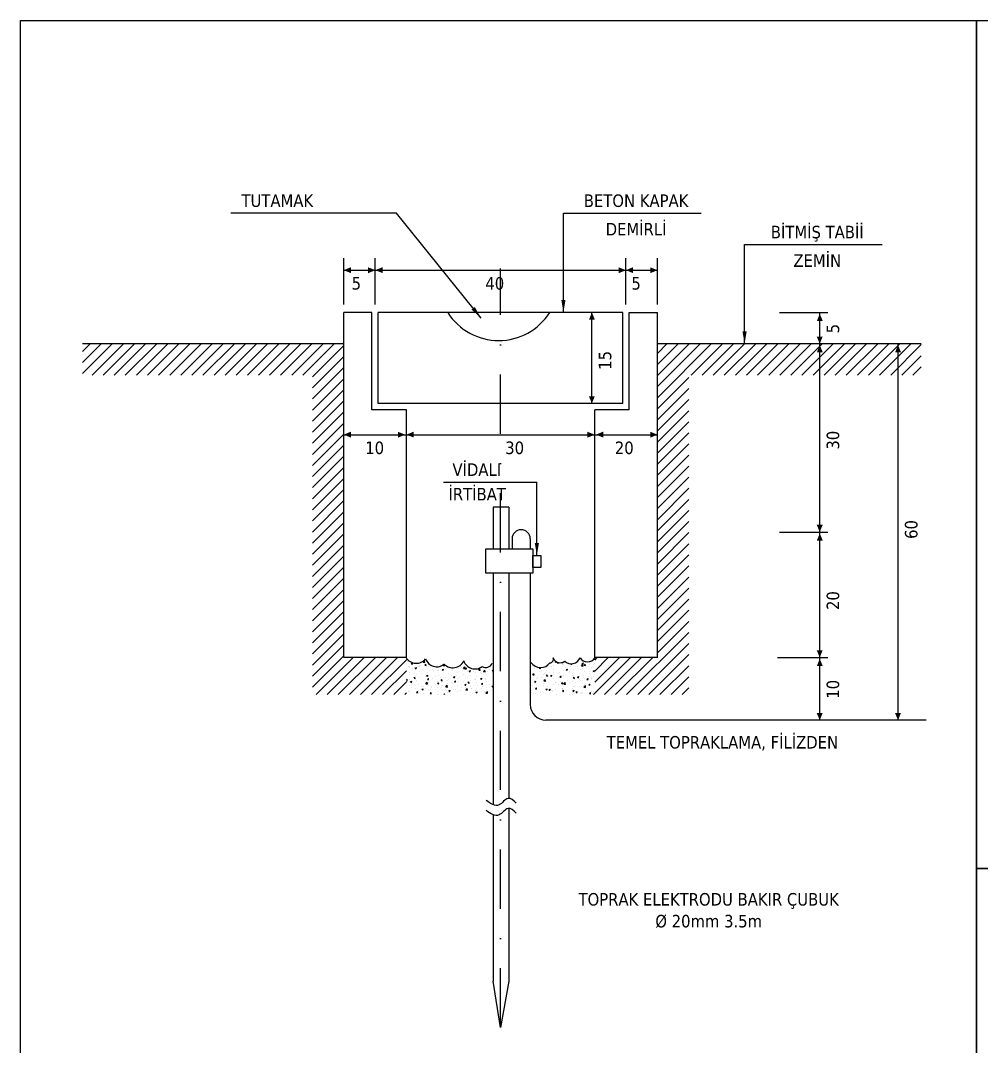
# Model space of a CAD drawing. Header units: millimetres. Extents: x 962 to 8486, y 785 to 4222.
# Drawn here: x 2521.2 to 2933, y 1978.6 to 2418.4 of the extents above; entities that cross this region are included whole.
import ezdxf
from ezdxf.enums import TextEntityAlignment as Align

# ---------------------------------------------------------------- set-up
doc = ezdxf.new("R2010")
doc.units = ezdxf.units.MM
doc.linetypes.add('DASHDOT', pattern=[25.4, 12.7, -6.35, 0, -6.35])
doc.linetypes.add('SOLID_LINE', pattern=[0])
for name, color, linetype in [('CEVRE', 9, 'Continuous'), ('KIRMIM', 1, 'Continuous'), ('MIMARI', 2, 'SOLID_LINE'), ('YAZI', 8, 'Continuous'), ('ZHAT', 6, 'Continuous')]:
    doc.layers.add(name, color=color, linetype=linetype)
doc.styles.add('ROMANS', font='tahoma.ttf')

# ---------------------------------------------------------------- blocks, each defined once
blk = doc.blocks.new('OU')
at = {"color": 0, "linetype": 'ByBlock'}
blk.add_solid([(-4.8, -11.5), (4.6, -11.5), (0, 0)], dxfattribs=at)

msp = doc.modelspace()

# ---------------------------------------------------------------- linework, layer by layer
for p, q in [((2682.258, 2335.775), (2611.373, 2335.785)), ((2718.547, 2290.828), (2682.258, 2335.775)), ((2753.837, 2335.77), (2812.857, 2335.778)), ((2831.484, 2322.325), (2890.505, 2322.333)), ((2702.401, 2220.473), (2742.46, 2220.479)), ((2730.472, 2209.837), (2723.749, 2209.837)), ((2723.749, 2209.837), (2723.749, 2191.948)), ((2730.472, 2209.837), (2730.472, 2191.948)), ((2731.816, 2196.193), (2731.816, 2191.948)), ((2739.638, 2196.193), (2739.638, 2191.948)), ((2723.749, 2181.499), (2723.749, 2082.355)), ((2730.472, 2181.499), (2730.472, 2084.921)), ((2739.638, 2181.499), (2739.638, 2125.153)), ((2730.472, 2080.618), (2730.472, 2006.629)), ((2723.749, 2078.052), (2723.749, 2006.629)), ((2726.941, 1986.745), (2723.749, 2006.629)), ((2730.472, 2006.629), (2726.941, 1986.745))]:
    msp.add_line(p, q)
at = {"linetype": 'ByBlock'}
for p, q in [((2659.692, 2311.351), (2794.145, 2311.351)), ((2766.041, 2254.228), (2766.041, 2293.219)), ((2863.699, 2118.43), (2863.699, 2293.219)), ((2897.252, 2118.43), (2897.252, 2279.774)), ((2659.692, 2240.846), (2794.145, 2240.846))]:
    msp.add_line(p, q, dxfattribs=at)
at = {"linetype": 'Continuous'}
for p, q in [((2659.692, 2145.321), (2659.692, 2293.219)), ((2671.793, 2293.219), (2659.692, 2293.219)), ((2671.793, 2251.539), (2671.793, 2293.219)), ((2674.482, 2254.228), (2674.482, 2293.219)), ((2779.356, 2293.219), (2674.482, 2293.219)), ((2779.356, 2254.228), (2779.356, 2293.219)), ((2782.045, 2251.539), (2782.045, 2293.219)), ((2782.045, 2293.219), (2794.145, 2293.219)), ((2794.145, 2145.321), (2794.145, 2293.219)), ((2659.692, 2279.774), (2547.767, 2279.774)), ((2907.206, 2279.774), (2794.145, 2279.774)), ((2779.356, 2254.228), (2674.482, 2254.228)), ((2686.583, 2251.539), (2671.793, 2251.539)), ((2686.583, 2145.321), (2686.583, 2251.539)), ((2767.255, 2145.321), (2767.255, 2251.539)), ((2782.045, 2251.539), (2767.255, 2251.539)), ((2686.583, 2145.321), (2659.692, 2145.321)), ((2794.145, 2145.321), (2767.255, 2145.321)), ((2909.236, 2118.43), (2746.36, 2118.43))]:
    msp.add_line(p, q, dxfattribs=at)
msp.add_lwpolyline([(2720.596, 2191.948), (2740.744, 2191.948), (2740.744, 2181.499), (2720.596, 2181.499)], close=True)
msp.add_arc((2726.128, 2307.052), 25.846, 212.35503, 327.64497, dxfattribs=at)
for centre, radius, start, end in [((2735.727, 2196.193), 3.911, 0, 180), ((2746.36, 2125.153), 6.723, 180, 270)]:
    msp.add_arc(centre, radius, start, end)
for points in [[(2754.739, 2298.597), (2752.947, 2298.599), (2753.837, 2293.219)], [(2714.471, 2294.449), (2715.866, 2295.575), (2718.547, 2290.828)], [(2832.387, 2285.151), (2830.594, 2285.153), (2831.484, 2279.774)], [(2743.362, 2194.401), (2741.57, 2194.403), (2742.46, 2189.024)]]:
    msp.add_solid(points)
at = {"layer": 'CEVRE'}
msp.add_lwpolyline([(3344.414, 2054.802), (2930.833, 2054.802), (2930.833, 2418.384), (3344.414, 2418.384)], close=True, dxfattribs=at)
at = {"layer": 'Defpoints', "linetype": 'ByBlock'}
msp.add_point((2726.941, 1986.745), dxfattribs=at)
at = {"layer": 'KIRMIM', "linetype": 'DASHDOT', "ltscale": 2}
msp.add_line((2726.919, 1986.749), (2726.919, 2312.101), dxfattribs=at)
at = {"layer": 'KIRMIM'}
for p, q in [((2547.767, 2267.015), (2560.526, 2279.774)), ((2547.767, 2271.769), (2555.772, 2279.774)), ((2547.767, 2276.522), (2551.019, 2279.774)), ((2551.834, 2266.329), (2565.28, 2279.774)), ((2556.588, 2266.329), (2570.033, 2279.774)), ((2561.342, 2266.329), (2574.787, 2279.774)), ((2566.095, 2266.329), (2579.541, 2279.774)), ((2570.849, 2266.329), (2584.294, 2279.774)), ((2575.603, 2266.329), (2589.048, 2279.774)), ((2580.356, 2266.329), (2593.802, 2279.774)), ((2585.11, 2266.329), (2598.555, 2279.774)), ((2589.864, 2266.329), (2603.309, 2279.774)), ((2594.617, 2266.329), (2608.063, 2279.774)), ((2599.371, 2266.329), (2612.816, 2279.774)), ((2604.125, 2266.329), (2617.57, 2279.774)), ((2608.878, 2266.329), (2622.324, 2279.774)), ((2613.632, 2266.329), (2627.077, 2279.774)), ((2618.385, 2266.329), (2631.831, 2279.774)), ((2623.139, 2266.329), (2636.584, 2279.774)), ((2627.893, 2266.329), (2641.338, 2279.774)), ((2632.646, 2266.329), (2646.092, 2279.774)), ((2637.4, 2266.329), (2650.845, 2279.774)), ((2642.154, 2266.329), (2655.599, 2279.774)), ((2646.247, 2265.668), (2659.692, 2279.113)), ((2794.145, 2275.711), (2798.209, 2279.774)), ((2794.145, 2256.696), (2817.223, 2279.774)), ((2794.145, 2261.45), (2812.47, 2279.774)), ((2794.145, 2266.204), (2807.716, 2279.774)), ((2794.145, 2270.957), (2802.962, 2279.774)), ((2808.531, 2266.329), (2821.977, 2279.774)), ((2813.285, 2266.329), (2826.73, 2279.774)), ((2818.039, 2266.329), (2831.484, 2279.774)), ((2822.792, 2266.329), (2836.238, 2279.774)), ((2827.546, 2266.329), (2840.991, 2279.774)), ((2832.3, 2266.329), (2845.745, 2279.774)), ((2837.053, 2266.329), (2850.499, 2279.774)), ((2841.807, 2266.329), (2855.252, 2279.774)), ((2846.561, 2266.329), (2860.006, 2279.774)), ((2851.314, 2266.329), (2864.76, 2279.774)), ((2856.068, 2266.329), (2869.513, 2279.774)), ((2860.822, 2266.329), (2874.267, 2279.774)), ((2865.575, 2266.329), (2879.021, 2279.774)), ((2870.329, 2266.329), (2883.774, 2279.774)), ((2875.083, 2266.329), (2888.528, 2279.774)), ((2879.836, 2266.329), (2893.282, 2279.774)), ((2884.59, 2266.329), (2898.035, 2279.774)), ((2889.344, 2266.329), (2902.789, 2279.774)), ((2894.097, 2266.329), (2907.206, 2279.437)), ((2646.247, 2260.914), (2659.692, 2274.36)), ((2898.851, 2266.329), (2907.206, 2274.684)), ((2646.247, 2256.161), (2659.692, 2269.606)), ((2903.604, 2266.329), (2907.206, 2269.93)), ((2794.145, 2251.943), (2807.591, 2265.388)), ((2646.247, 2251.407), (2659.692, 2264.852)), ((2794.145, 2247.189), (2807.591, 2260.634)), ((2646.247, 2246.653), (2659.692, 2260.099)), ((2646.247, 2241.9), (2659.692, 2255.345)), ((2794.145, 2242.435), (2807.591, 2255.881)), ((2646.247, 2237.146), (2659.692, 2250.591)), ((2794.145, 2237.682), (2807.591, 2251.127)), ((2646.247, 2232.392), (2659.692, 2245.838)), ((2794.145, 2232.928), (2807.591, 2246.373)), ((2646.247, 2227.639), (2659.692, 2241.084)), ((2794.145, 2228.174), (2807.591, 2241.62)), ((2646.247, 2222.885), (2659.692, 2236.33)), ((2794.145, 2223.421), (2807.591, 2236.866)), ((2646.247, 2218.131), (2659.692, 2231.577)), ((2794.145, 2218.667), (2807.591, 2232.113)), ((2646.247, 2213.378), (2659.692, 2226.823)), ((2794.145, 2213.914), (2807.591, 2227.359)), ((2646.247, 2208.624), (2659.692, 2222.07)), ((2794.145, 2209.16), (2807.591, 2222.605)), ((2646.247, 2203.871), (2659.692, 2217.316)), ((2794.145, 2204.406), (2807.591, 2217.852)), ((2646.247, 2199.117), (2659.692, 2212.562)), ((2794.145, 2199.653), (2807.591, 2213.098)), ((2794.145, 2194.899), (2807.591, 2208.344)), ((2646.247, 2194.363), (2659.692, 2207.809)), ((2794.145, 2190.145), (2807.591, 2203.591)), ((2646.247, 2189.61), (2659.692, 2203.055)), ((2646.247, 2184.856), (2659.692, 2198.301)), ((2794.145, 2185.392), (2807.591, 2198.837)), ((2646.247, 2180.102), (2659.692, 2193.548)), ((2794.145, 2180.638), (2807.591, 2194.083)), ((2646.247, 2175.349), (2659.692, 2188.794)), ((2794.145, 2175.884), (2807.591, 2189.33)), ((2646.247, 2170.595), (2659.692, 2184.04)), ((2794.145, 2171.131), (2807.591, 2184.576)), ((2646.247, 2165.841), (2659.692, 2179.287)), ((2794.145, 2166.377), (2807.591, 2179.822)), ((2646.247, 2161.088), (2659.692, 2174.533)), ((2794.145, 2161.623), (2807.591, 2175.069)), ((2646.247, 2156.334), (2659.692, 2169.779)), ((2794.145, 2156.87), (2807.591, 2170.315)), ((2646.247, 2151.58), (2659.692, 2165.026)), ((2794.145, 2152.116), (2807.591, 2165.561)), ((2646.247, 2146.827), (2659.692, 2160.272)), ((2794.145, 2147.362), (2807.591, 2160.808)), ((2646.247, 2142.073), (2659.692, 2155.518)), ((2780.938, 2129.401), (2807.591, 2156.054)), ((2646.247, 2137.319), (2659.692, 2150.765)), ((2785.691, 2129.401), (2807.591, 2151.3)), ((2790.445, 2129.401), (2807.591, 2146.547)), ((2646.247, 2132.566), (2659.692, 2146.011)), ((2647.836, 2129.401), (2663.755, 2145.321)), ((2652.589, 2129.401), (2668.509, 2145.321)), ((2657.343, 2129.401), (2673.262, 2145.321)), ((2662.097, 2129.401), (2678.016, 2145.321)), ((2666.85, 2129.401), (2682.77, 2145.321)), ((2671.604, 2129.401), (2686.855, 2144.652)), ((2687.019, 2143.681), (2687.019, 2143.681)), ((2688.695, 2142.486), (2689.084, 2142.95)), ((2688.695, 2142.486), (2689.177, 2142.444)), ((2689.179, 2142.438), (2689.086, 2142.943)), ((2692.208, 2141.986), (2692.208, 2141.986)), ((2692.431, 2141.878), (2692.431, 2141.878)), ((2693.742, 2143.279), (2694.37, 2143.934)), ((2693.742, 2143.279), (2694.459, 2143.168)), ((2694.461, 2143.162), (2694.372, 2143.928)), ((2694.482, 2141.98), (2694.87, 2142.444)), ((2694.482, 2141.98), (2694.964, 2141.938)), ((2694.966, 2141.931), (2694.872, 2142.437)), ((2702.351, 2141.944), (2702.79, 2142.4)), ((2702.351, 2141.944), (2703.069, 2141.832)), ((2703.071, 2141.826), (2703.03, 2142.178)), ((2723.454, 2142.673), (2723.454, 2142.673)), ((2748.785, 2143.106), (2748.785, 2143.106)), ((2749.42, 2143.192), (2749.42, 2143.192)), ((2750.24, 2143.416), (2750.69, 2143.589)), ((2750.24, 2143.416), (2750.641, 2143.145)), ((2750.643, 2143.139), (2750.776, 2143.534)), ((2751.225, 2142.986), (2751.425, 2143.225)), ((2751.225, 2142.986), (2751.707, 2142.944)), ((2751.709, 2142.937), (2751.67, 2143.152)), ((2753.038, 2143.11), (2753.657, 2143.014)), ((2753.568, 2142.161), (2753.568, 2142.161)), ((2753.659, 2143.008), (2753.627, 2143.283)), ((2753.726, 2143.01), (2753.726, 2143.01)), ((2753.947, 2142.376), (2753.947, 2142.376)), ((2757.011, 2142.48), (2757.176, 2142.676)), ((2757.011, 2142.48), (2757.494, 2142.438)), ((2757.495, 2142.431), (2757.449, 2142.683)), ((2761.55, 2141.79), (2762.178, 2142.445)), ((2761.833, 2142.77), (2762.398, 2142.987)), ((2761.833, 2142.77), (2762.235, 2142.499)), ((2762.164, 2143.46), (2762.164, 2143.46)), ((2762.269, 2141.673), (2762.18, 2142.439)), ((2762.237, 2142.493), (2762.4, 2142.98)), ((2762.339, 2142.646), (2762.339, 2142.646)), ((2762.798, 2141.973), (2763.187, 2142.437)), ((2762.798, 2141.973), (2763.28, 2141.931)), ((2763.282, 2141.925), (2763.188, 2142.43)), ((2764.983, 2142.336), (2764.983, 2142.336)), ((2766.354, 2144.065), (2766.354, 2144.065)), ((2766.646, 2142.464), (2766.646, 2142.464)), ((2766.677, 2129.401), (2782.596, 2145.321)), ((2767.002, 2142.601), (2767.002, 2142.601)), ((2767.255, 2134.733), (2777.843, 2145.321)), ((2767.255, 2139.486), (2773.089, 2145.321)), ((2767.255, 2144.24), (2768.335, 2145.321)), ((2771.431, 2129.401), (2787.35, 2145.321)), ((2776.184, 2129.401), (2792.104, 2145.321)), ((2676.358, 2129.401), (2686.583, 2139.626)), ((2687.558, 2141.617), (2687.558, 2141.617)), ((2687.727, 2141.07), (2687.727, 2141.07)), ((2687.87, 2137.988), (2687.87, 2137.988)), ((2687.919, 2138.695), (2687.919, 2138.695)), ((2688.018, 2141.381), (2688.018, 2141.381)), ((2689.259, 2140.533), (2689.259, 2140.533)), ((2689.889, 2138.254), (2689.889, 2138.254)), ((2689.992, 2141.17), (2689.992, 2141.17)), ((2690.309, 2140.797), (2690.874, 2141.013)), ((2690.309, 2140.797), (2690.71, 2140.526)), ((2690.712, 2140.519), (2690.875, 2141.007)), ((2690.808, 2138.247), (2690.808, 2138.247)), ((2691.865, 2141.435), (2691.865, 2141.435)), ((2692.011, 2141.436), (2692.011, 2141.436)), ((2692.109, 2139.3), (2692.109, 2139.3)), ((2692.945, 2138.656), (2692.945, 2138.656)), ((2693.566, 2140.351), (2693.566, 2140.351)), ((2695.067, 2141.838), (2695.067, 2141.838)), ((2695.124, 2137.549), (2695.689, 2137.765)), ((2695.124, 2137.549), (2695.525, 2137.278)), ((2695.512, 2139.054), (2695.512, 2139.054)), ((2695.527, 2137.271), (2695.691, 2137.759)), ((2696.171, 2141.253), (2696.171, 2141.253)), ((2696.251, 2139.868), (2696.251, 2139.868)), ((2697.872, 2140.169), (2697.872, 2140.169)), ((2698.039, 2139.327), (2698.039, 2139.327)), ((2700.059, 2139.593), (2700.059, 2139.593)), ((2700.217, 2139.862), (2700.217, 2139.862)), ((2700.228, 2137.699), (2700.228, 2137.699)), ((2700.326, 2140.385), (2700.326, 2140.385)), ((2700.478, 2141.071), (2700.478, 2141.071)), ((2700.546, 2141.45), (2700.75, 2141.432)), ((2700.752, 2141.425), (2700.74, 2141.491)), ((2701.902, 2140.151), (2702.467, 2140.367)), ((2701.902, 2140.151), (2702.304, 2139.88)), ((2702.179, 2139.987), (2702.179, 2139.987)), ((2702.306, 2139.873), (2702.469, 2140.361)), ((2703.114, 2139.995), (2703.114, 2139.995)), ((2704.418, 2138.304), (2704.418, 2138.304)), ((2704.516, 2140.99), (2704.516, 2140.99)), ((2704.784, 2140.889), (2704.784, 2140.889)), ((2704.922, 2140.67), (2704.922, 2140.67)), ((2706.087, 2137.484), (2706.087, 2137.484)), ((2706.485, 2139.805), (2706.485, 2139.805)), ((2708.106, 2137.75), (2708.106, 2137.75)), ((2708.209, 2140.666), (2708.209, 2140.666)), ((2708.56, 2138.872), (2708.56, 2138.872)), ((2709.091, 2140.707), (2709.091, 2140.707)), ((2709.626, 2141.477), (2709.626, 2141.477)), ((2710.229, 2140.932), (2710.229, 2140.932)), ((2710.792, 2139.623), (2710.792, 2139.623)), ((2710.961, 2140.608), (2711.589, 2141.263)), ((2710.961, 2140.608), (2711.679, 2140.497)), ((2711.162, 2138.152), (2711.162, 2138.152)), ((2711.68, 2140.491), (2711.591, 2141.257)), ((2711.84, 2140.462), (2712.229, 2140.925)), ((2711.84, 2140.462), (2712.323, 2140.419)), ((2712.324, 2140.413), (2712.231, 2140.918)), ((2712.635, 2139.389), (2712.635, 2139.389)), ((2713.397, 2140.525), (2713.397, 2140.525)), ((2713.496, 2139.504), (2714.061, 2139.721)), ((2713.496, 2139.504), (2713.897, 2139.234)), ((2713.899, 2139.227), (2714.063, 2139.715)), ((2715.098, 2139.441), (2715.098, 2139.441)), ((2716.257, 2138.823), (2716.257, 2138.823)), ((2716.825, 2139.993), (2716.825, 2139.993)), ((2717.627, 2139.955), (2718.016, 2140.419)), ((2717.627, 2139.955), (2718.109, 2139.913)), ((2717.704, 2140.343), (2717.704, 2140.343)), ((2718.111, 2139.906), (2718.017, 2140.412)), ((2718.276, 2139.089), (2718.276, 2139.089)), ((2718.703, 2138.279), (2718.703, 2138.279)), ((2719.405, 2139.259), (2719.405, 2139.259)), ((2719.571, 2139.273), (2720.199, 2139.928)), ((2719.571, 2139.273), (2720.288, 2139.162)), ((2720.29, 2139.156), (2720.201, 2139.922)), ((2720.869, 2137.876), (2720.869, 2137.876)), ((2720.967, 2140.561), (2720.967, 2140.561)), ((2721.331, 2139.491), (2721.331, 2139.491)), ((2722.01, 2140.161), (2722.01, 2140.161)), ((2723.407, 2139.086), (2723.407, 2139.086)), ((2723.413, 2139.449), (2723.802, 2139.913)), ((2723.413, 2139.449), (2723.895, 2139.407)), ((2723.711, 2139.077), (2723.711, 2139.077)), ((2723.897, 2139.4), (2723.804, 2139.906)), ((2739.549, 2138.987), (2739.549, 2138.987)), ((2740.772, 2137.93), (2741.161, 2138.394)), ((2740.772, 2137.93), (2741.254, 2137.888)), ((2740.937, 2138.349), (2740.937, 2138.349)), ((2741.256, 2137.881), (2741.163, 2138.387)), ((2741.442, 2138.001), (2741.442, 2138.001)), ((2741.54, 2140.687), (2741.54, 2140.687)), ((2743.461, 2140.814), (2743.979, 2141.013)), ((2743.461, 2140.814), (2743.863, 2140.544)), ((2743.542, 2139.251), (2743.542, 2139.251)), ((2743.865, 2140.537), (2744.024, 2141.012)), ((2744.159, 2140.545), (2744.159, 2140.545)), ((2744.643, 2139.658), (2744.643, 2139.658)), ((2745.243, 2138.168), (2745.243, 2138.168)), ((2745.584, 2138.569), (2745.584, 2138.569)), ((2745.682, 2141.255), (2745.682, 2141.255)), ((2746.558, 2137.424), (2746.947, 2137.888)), ((2746.663, 2139.924), (2746.663, 2139.924)), ((2747.042, 2137.375), (2746.949, 2137.881)), ((2747.24, 2137.722), (2747.24, 2137.722)), ((2747.849, 2139.069), (2747.849, 2139.069)), ((2748.277, 2137.566), (2748.842, 2137.783)), ((2748.277, 2137.566), (2748.678, 2137.296)), ((2748.68, 2137.289), (2748.844, 2137.776)), ((2748.864, 2141.353), (2748.864, 2141.353)), ((2749.55, 2137.986), (2749.55, 2137.986)), ((2749.659, 2139.085), (2749.659, 2139.085)), ((2749.718, 2140.326), (2749.718, 2140.326)), ((2749.757, 2141.771), (2749.757, 2141.771)), ((2751.945, 2138.53), (2751.945, 2138.53)), ((2752.155, 2138.887), (2752.155, 2138.887)), ((2752.691, 2137.815), (2752.691, 2137.815)), ((2753.849, 2139.69), (2753.849, 2139.69)), ((2753.856, 2137.804), (2753.856, 2137.804)), ((2754.71, 2138.081), (2754.71, 2138.081)), ((2754.813, 2140.997), (2754.813, 2140.997)), ((2755.055, 2140.168), (2755.62, 2140.385)), ((2755.055, 2140.168), (2755.456, 2139.897)), ((2755.458, 2139.891), (2755.622, 2140.378)), ((2756.462, 2138.705), (2756.462, 2138.705)), ((2756.649, 2139.337), (2756.649, 2139.337)), ((2756.833, 2141.263), (2756.833, 2141.263)), ((2757.766, 2138.483), (2757.766, 2138.483)), ((2757.893, 2137.573), (2757.893, 2137.573)), ((2757.991, 2140.258), (2757.991, 2140.258)), ((2758.163, 2137.622), (2758.163, 2137.622)), ((2759.888, 2141.665), (2759.888, 2141.665)), ((2760.768, 2138.523), (2760.768, 2138.523)), ((2761.354, 2140.145), (2761.354, 2140.145)), ((2761.55, 2141.79), (2762.267, 2141.679)), ((2761.968, 2138.089), (2761.968, 2138.089)), ((2762.066, 2140.775), (2762.066, 2140.775)), ((2762.861, 2139.154), (2762.861, 2139.154)), ((2764.88, 2139.42), (2764.88, 2139.42)), ((2765.075, 2138.341), (2765.075, 2138.341)), ((2766.059, 2140.953), (2766.059, 2140.953)), ((2766.158, 2138.694), (2766.158, 2138.694)), ((2766.256, 2141.38), (2766.256, 2141.38)), ((2766.649, 2139.522), (2767.214, 2139.739)), ((2766.649, 2139.522), (2767.05, 2139.251)), ((2767.052, 2139.245), (2767.215, 2139.732)), ((2795.199, 2129.401), (2807.591, 2141.793)), ((2681.111, 2129.401), (2686.583, 2134.873)), ((2686.583, 2135.817), (2686.83, 2136.075)), ((2686.583, 2135.361), (2686.919, 2135.309)), ((2686.921, 2135.303), (2686.832, 2136.069)), ((2687.723, 2133.324), (2687.723, 2133.324)), ((2687.767, 2135.072), (2687.767, 2135.072)), ((2687.821, 2136.01), (2687.821, 2136.01)), ((2688.346, 2134.947), (2688.911, 2135.163)), ((2688.346, 2134.947), (2688.747, 2134.676)), ((2688.689, 2133.212), (2688.689, 2133.212)), ((2688.749, 2134.669), (2688.913, 2135.157)), ((2689.815, 2136.418), (2690.203, 2136.882)), ((2689.815, 2136.418), (2690.297, 2136.376)), ((2690.299, 2136.369), (2690.205, 2136.875)), ((2690.26, 2137.334), (2690.26, 2137.334)), ((2690.475, 2133.433), (2690.475, 2133.433)), ((2690.822, 2135.475), (2690.822, 2135.475)), ((2691.913, 2133.929), (2691.913, 2133.929)), ((2692.011, 2136.615), (2692.011, 2136.615)), ((2694.566, 2137.152), (2694.566, 2137.152)), ((2694.811, 2134.085), (2695.44, 2134.74)), ((2694.811, 2134.085), (2695.529, 2133.974)), ((2695.179, 2134.241), (2695.179, 2134.241)), ((2695.531, 2133.968), (2695.442, 2134.734)), ((2695.601, 2135.912), (2695.99, 2136.376)), ((2695.601, 2135.912), (2696.083, 2135.87)), ((2695.814, 2133.229), (2695.814, 2133.229)), ((2695.917, 2136.145), (2695.917, 2136.145)), ((2696.085, 2135.863), (2695.992, 2136.369)), ((2696.055, 2134.497), (2696.055, 2134.497)), ((2696.153, 2137.183), (2696.153, 2137.183)), ((2697.937, 2136.411), (2697.937, 2136.411)), ((2698.87, 2133.632), (2698.87, 2133.632)), ((2698.873, 2136.97), (2698.873, 2136.97)), ((2699.884, 2135.049), (2699.884, 2135.049)), ((2699.939, 2134.301), (2700.504, 2134.517)), ((2699.939, 2134.301), (2700.341, 2134.03)), ((2700.13, 2135.014), (2700.13, 2135.014)), ((2700.343, 2134.023), (2700.506, 2134.511)), ((2700.992, 2136.813), (2700.992, 2136.813)), ((2701.387, 2135.406), (2701.776, 2135.869)), ((2701.387, 2135.406), (2701.869, 2135.364)), ((2701.871, 2135.357), (2701.778, 2135.863)), ((2701.817, 2133.277), (2701.817, 2133.277)), ((2703.179, 2136.788), (2703.179, 2136.788)), ((2703.421, 2132.75), (2704.049, 2133.405)), ((2703.965, 2134.302), (2703.965, 2134.302)), ((2704.14, 2132.633), (2704.051, 2133.399)), ((2704.32, 2135.619), (2704.32, 2135.619)), ((2704.589, 2135.856), (2704.589, 2135.856)), ((2705.984, 2134.568), (2705.984, 2134.568)), ((2706.522, 2134.085), (2706.522, 2134.085)), ((2706.718, 2136.903), (2707.283, 2137.119)), ((2706.718, 2136.903), (2707.119, 2136.632)), ((2707.121, 2136.625), (2707.284, 2137.113)), ((2707.173, 2134.9), (2707.562, 2135.363)), ((2707.173, 2134.9), (2707.656, 2134.857)), ((2707.486, 2136.606), (2707.486, 2136.606)), ((2707.658, 2134.851), (2707.564, 2135.356)), ((2708.364, 2133.501), (2708.364, 2133.501)), ((2708.462, 2136.187), (2708.462, 2136.187)), ((2709.039, 2134.971), (2709.039, 2134.971)), ((2709.293, 2136.664), (2709.293, 2136.664)), ((2711.226, 2134.892), (2711.226, 2134.892)), ((2711.533, 2133.654), (2712.098, 2133.871)), ((2711.533, 2133.654), (2711.934, 2133.384)), ((2711.792, 2136.424), (2711.792, 2136.424)), ((2711.936, 2133.377), (2712.1, 2133.865)), ((2712.439, 2134.018), (2712.439, 2134.018)), ((2712.537, 2136.703), (2712.537, 2136.703)), ((2712.96, 2134.393), (2713.349, 2134.857)), ((2712.96, 2134.393), (2713.442, 2134.351)), ((2713.444, 2134.345), (2713.351, 2134.85)), ((2713.998, 2137.471), (2713.998, 2137.471)), ((2714.134, 2135.641), (2714.134, 2135.641)), ((2715.931, 2135.7), (2715.931, 2135.7)), ((2716.099, 2136.242), (2716.099, 2136.242)), ((2716.154, 2135.907), (2716.154, 2135.907)), ((2716.629, 2134.622), (2716.629, 2134.622)), ((2716.727, 2137.308), (2716.727, 2137.308)), ((2717.087, 2133.128), (2717.087, 2133.128)), ((2718.311, 2136.256), (2718.876, 2136.473)), ((2718.311, 2136.256), (2718.713, 2135.986)), ((2718.715, 2135.979), (2718.878, 2136.467)), ((2718.746, 2133.887), (2719.135, 2134.351)), ((2718.746, 2133.887), (2719.228, 2133.845)), ((2719.23, 2133.838), (2719.137, 2134.344)), ((2719.209, 2136.309), (2719.209, 2136.309)), ((2720.405, 2136.06), (2720.405, 2136.06)), ((2720.636, 2136.508), (2720.636, 2136.508)), ((2720.771, 2135.19), (2720.771, 2135.19)), ((2722.182, 2133.798), (2722.182, 2133.798)), ((2723.127, 2133.008), (2723.692, 2133.225)), ((2723.53, 2132.731), (2723.693, 2133.219)), ((2723.717, 2133.684), (2723.717, 2133.684)), ((2740.399, 2133.294), (2740.399, 2133.294)), ((2741.344, 2135.315), (2741.344, 2135.315)), ((2741.499, 2134.964), (2742.063, 2135.181)), ((2741.499, 2134.964), (2741.9, 2134.694)), ((2741.902, 2134.687), (2742.065, 2135.174)), ((2741.937, 2135.151), (2741.937, 2135.151)), ((2742.419, 2133.56), (2742.419, 2133.56)), ((2742.521, 2136.476), (2742.521, 2136.476)), ((2742.535, 2136.915), (2742.535, 2136.915)), ((2744.541, 2136.742), (2744.541, 2136.742)), ((2745.388, 2133.198), (2745.388, 2133.198)), ((2745.4, 2135.267), (2746.028, 2135.922)), ((2745.4, 2135.267), (2746.117, 2135.156)), ((2745.474, 2133.962), (2745.474, 2133.962)), ((2745.486, 2135.883), (2745.486, 2135.883)), ((2746.119, 2135.15), (2746.03, 2135.916)), ((2746.244, 2134.969), (2746.244, 2134.969)), ((2746.558, 2137.424), (2747.04, 2137.382)), ((2747.596, 2137.144), (2747.596, 2137.144)), ((2749.463, 2133.714), (2749.463, 2133.714)), ((2749.561, 2136.4), (2749.561, 2136.4)), ((2750.55, 2134.787), (2750.55, 2134.787)), ((2750.569, 2134.633), (2750.569, 2134.633)), ((2751.612, 2133.716), (2751.612, 2133.716)), ((2752.344, 2136.918), (2752.733, 2137.381)), ((2752.344, 2136.918), (2752.827, 2136.876)), ((2752.588, 2134.899), (2752.588, 2134.899)), ((2752.829, 2136.869), (2752.735, 2137.375)), ((2753.092, 2134.318), (2753.657, 2134.535)), ((2753.092, 2134.318), (2753.493, 2134.048)), ((2753.495, 2134.041), (2753.659, 2134.528)), ((2753.653, 2134.319), (2753.653, 2134.319)), ((2753.751, 2137.005), (2753.751, 2137.005)), ((2754.009, 2133.932), (2754.638, 2134.587)), ((2754.009, 2133.932), (2754.727, 2133.821)), ((2754.729, 2133.815), (2754.64, 2134.581)), ((2754.857, 2134.605), (2754.857, 2134.605)), ((2755.644, 2135.301), (2755.644, 2135.301)), ((2756.316, 2134.524), (2756.316, 2134.524)), ((2757.795, 2134.887), (2757.795, 2134.887)), ((2758.131, 2136.412), (2758.52, 2136.875)), ((2758.131, 2136.412), (2758.613, 2136.369)), ((2758.615, 2136.363), (2758.522, 2136.868)), ((2759.163, 2134.423), (2759.163, 2134.423)), ((2759.87, 2136.92), (2760.435, 2137.137)), ((2759.87, 2136.92), (2760.272, 2136.649)), ((2760.274, 2136.643), (2760.437, 2137.13)), ((2760.738, 2135.972), (2760.738, 2135.972)), ((2761.021, 2135.332), (2761.021, 2135.332)), ((2761.87, 2135.404), (2761.87, 2135.404)), ((2762.469, 2137.44), (2762.469, 2137.44)), ((2762.619, 2132.597), (2763.247, 2133.251)), ((2762.758, 2136.238), (2762.758, 2136.238)), ((2762.954, 2133.56), (2762.954, 2133.56)), ((2763.338, 2132.479), (2763.249, 2133.246)), ((2763.47, 2134.241), (2763.47, 2134.241)), ((2763.691, 2133.458), (2763.691, 2133.458)), ((2763.917, 2135.905), (2764.306, 2136.369)), ((2763.917, 2135.905), (2764.399, 2135.863)), ((2764.401, 2135.856), (2764.308, 2136.362)), ((2764.686, 2133.672), (2765.251, 2133.889)), ((2764.686, 2133.672), (2765.087, 2133.401)), ((2765.089, 2133.395), (2765.253, 2133.882)), ((2765.726, 2136.139), (2765.726, 2136.139)), ((2765.813, 2136.64), (2765.813, 2136.64)), ((2765.962, 2133.323), (2765.962, 2133.323)), ((2766.06, 2136.009), (2766.06, 2136.009)), ((2766.776, 2137.258), (2766.776, 2137.258)), ((2799.952, 2129.401), (2807.591, 2137.04)), ((2685.865, 2129.401), (2686.583, 2130.119)), ((2687.625, 2130.639), (2687.625, 2130.639)), ((2687.703, 2130.855), (2687.703, 2130.855)), ((2688.7, 2132.293), (2688.7, 2132.293)), ((2690.39, 2132.128), (2690.39, 2132.128)), ((2690.934, 2130.35), (2691.323, 2130.814)), ((2690.934, 2130.35), (2691.416, 2130.308)), ((2691.418, 2130.301), (2691.325, 2130.807)), ((2691.673, 2129.782), (2691.673, 2129.782)), ((2691.815, 2131.244), (2691.815, 2131.244)), ((2692.408, 2131.662), (2692.408, 2131.662)), ((2692.995, 2133.03), (2692.995, 2133.03)), ((2693.161, 2131.699), (2693.726, 2131.915)), ((2693.161, 2131.699), (2693.562, 2131.428)), ((2693.564, 2131.421), (2693.728, 2131.909)), ((2693.692, 2130.048), (2693.692, 2130.048)), ((2693.795, 2132.964), (2693.795, 2132.964)), ((2694.696, 2131.946), (2694.696, 2131.946)), ((2695.957, 2131.812), (2695.957, 2131.812)), ((2696.72, 2129.844), (2697.109, 2130.308)), ((2696.72, 2129.844), (2697.202, 2129.802)), ((2696.748, 2130.45), (2696.748, 2130.45)), ((2697.204, 2129.795), (2697.111, 2130.301)), ((2697.112, 2132.47), (2697.112, 2132.47)), ((2697.302, 2132.848), (2697.302, 2132.848)), ((2699.003, 2131.764), (2699.003, 2131.764)), ((2699.934, 2129.643), (2699.934, 2129.643)), ((2700.032, 2132.328), (2700.032, 2132.328)), ((2700.193, 2129.647), (2700.193, 2129.647)), ((2701.608, 2132.666), (2701.608, 2132.666)), ((2701.842, 2131.121), (2701.842, 2131.121)), ((2702.56, 2129.401), (2702.895, 2129.801)), ((2702.97, 2129.401), (2702.897, 2129.795)), ((2703.309, 2131.582), (2703.309, 2131.582)), ((2703.421, 2132.75), (2704.138, 2132.639)), ((2703.862, 2131.386), (2703.862, 2131.386)), ((2704.124, 2130.248), (2704.124, 2130.248)), ((2704.222, 2132.933), (2704.222, 2132.933)), ((2704.755, 2131.053), (2705.32, 2131.269)), ((2704.755, 2131.053), (2705.156, 2130.782)), ((2704.898, 2130.454), (2704.898, 2130.454)), ((2705.158, 2130.775), (2705.322, 2131.263)), ((2705.915, 2132.484), (2705.915, 2132.484)), ((2706.917, 2131.789), (2706.917, 2131.789)), ((2707.616, 2131.4), (2707.616, 2131.4)), ((2708.266, 2130.816), (2708.266, 2130.816)), ((2709.603, 2131.262), (2709.603, 2131.262)), ((2710.221, 2132.302), (2710.221, 2132.302)), ((2711.909, 2129.544), (2711.909, 2129.544)), ((2711.922, 2131.218), (2711.922, 2131.218)), ((2712.012, 2132.459), (2712.012, 2132.459)), ((2712.031, 2131.415), (2712.659, 2132.069)), ((2712.031, 2131.415), (2712.748, 2131.303)), ((2712.341, 2131.332), (2712.341, 2131.332)), ((2712.75, 2131.297), (2712.661, 2132.064)), ((2714.032, 2132.725), (2714.032, 2132.725)), ((2714.307, 2132.069), (2714.307, 2132.069)), ((2714.528, 2132.12), (2714.528, 2132.12)), ((2714.965, 2129.946), (2714.965, 2129.946)), ((2716.229, 2131.036), (2716.229, 2131.036)), ((2716.348, 2130.406), (2716.913, 2130.623)), ((2716.348, 2130.406), (2716.75, 2130.136)), ((2716.531, 2131.937), (2716.531, 2131.937)), ((2716.752, 2130.129), (2716.915, 2130.617)), ((2718.834, 2131.938), (2718.834, 2131.938)), ((2719.012, 2132.877), (2719.012, 2132.877)), ((2720.06, 2130.617), (2720.06, 2130.617)), ((2720.535, 2130.854), (2720.535, 2130.854)), ((2720.575, 2129.819), (2720.575, 2129.819)), ((2720.64, 2130.079), (2721.269, 2130.734)), ((2720.64, 2130.079), (2721.358, 2129.968)), ((2720.673, 2132.505), (2720.673, 2132.505)), ((2721.36, 2129.962), (2721.271, 2130.728)), ((2722.079, 2130.882), (2722.079, 2130.882)), ((2723.127, 2133.008), (2723.528, 2132.738)), ((2723.141, 2131.756), (2723.141, 2131.756)), ((2740.296, 2130.378), (2740.296, 2130.378)), ((2740.366, 2131.028), (2740.366, 2131.028)), ((2741.148, 2129.944), (2741.148, 2129.944)), ((2741.246, 2132.63), (2741.246, 2132.63)), ((2741.891, 2131.862), (2742.28, 2132.326)), ((2741.891, 2131.862), (2742.373, 2131.82)), ((2742.067, 2129.945), (2742.067, 2129.945)), ((2742.202, 2132.101), (2742.202, 2132.101)), ((2742.375, 2131.813), (2742.282, 2132.319)), ((2743.352, 2130.781), (2743.352, 2130.781)), ((2744.135, 2130.33), (2744.135, 2130.33)), ((2744.673, 2130.846), (2744.673, 2130.846)), ((2745.29, 2130.512), (2745.29, 2130.512)), ((2746.314, 2131.716), (2746.879, 2131.933)), ((2746.314, 2131.716), (2746.715, 2131.446)), ((2746.374, 2129.763), (2746.374, 2129.763)), ((2746.717, 2131.439), (2746.881, 2131.926)), ((2746.907, 2132.909), (2746.907, 2132.909)), ((2747.677, 2131.356), (2748.066, 2131.82)), ((2747.677, 2131.356), (2748.16, 2131.314)), ((2748.162, 2131.307), (2748.068, 2131.813)), ((2748.446, 2131.451), (2748.446, 2131.451)), ((2748.84, 2131.138), (2748.84, 2131.138)), ((2748.979, 2130.664), (2748.979, 2130.664)), ((2749.365, 2131.029), (2749.365, 2131.029)), ((2750.466, 2131.717), (2750.466, 2131.717)), ((2750.68, 2129.581), (2750.68, 2129.581)), ((2753.286, 2130.482), (2753.286, 2130.482)), ((2753.464, 2130.85), (2753.853, 2131.313)), ((2753.464, 2130.85), (2753.946, 2130.808)), ((2753.521, 2132.119), (2753.521, 2132.119)), ((2753.545, 2131.945), (2753.545, 2131.945)), ((2753.555, 2131.634), (2753.555, 2131.634)), ((2753.948, 2130.801), (2753.855, 2131.306)), ((2756.494, 2129.608), (2756.494, 2129.608)), ((2757.592, 2130.3), (2757.592, 2130.3)), ((2757.599, 2129.516), (2757.599, 2129.516)), ((2757.697, 2132.202), (2757.697, 2132.202)), ((2757.908, 2131.07), (2758.472, 2131.287)), ((2757.908, 2131.07), (2758.309, 2130.799)), ((2758.249, 2132.753), (2758.249, 2132.753)), ((2758.311, 2130.793), (2758.474, 2131.28)), ((2758.513, 2129.874), (2758.513, 2129.874)), ((2758.616, 2132.79), (2758.616, 2132.79)), ((2759.25, 2130.344), (2759.639, 2130.807)), ((2759.25, 2130.344), (2759.732, 2130.301)), ((2759.734, 2130.295), (2759.641, 2130.8)), ((2760.636, 2133.056), (2760.636, 2133.056)), ((2761.33, 2129.93), (2761.33, 2129.93)), ((2761.569, 2130.277), (2761.569, 2130.277)), ((2761.674, 2130.033), (2761.674, 2130.033)), ((2761.772, 2132.718), (2761.772, 2132.718)), ((2761.899, 2130.118), (2761.899, 2130.118)), ((2762.619, 2132.597), (2763.337, 2132.485)), ((2765.036, 2129.837), (2765.425, 2130.301)), ((2765.036, 2129.837), (2765.519, 2129.795)), ((2765.52, 2129.788), (2765.427, 2130.294)), ((2765.864, 2130.638), (2765.864, 2130.638)), ((2766.035, 2130.737), (2766.035, 2130.737)), ((2766.205, 2129.936), (2766.205, 2129.936)), ((2766.664, 2130.947), (2766.664, 2130.947)), ((2804.706, 2129.401), (2807.591, 2132.286))]:
    msp.add_line(p, q, dxfattribs=at)
for points in [[(2686.417, 2145.255, 0.5205671), (2686.417, 2145.255, 0.5205671), (2694.807, 2144.789, 0.5205671), (2702.73, 2142.46, 0.5205671), (2711.12, 2143.857, 0.5205671), (2719.044, 2141.528, 0.5205671), (2723.238, 2142.925, 0.5205671)], [(2739.944, 2143.192, 0.5205671), (2739.944, 2143.192, 0.5205671), (2748.043, 2143.05, 0.5205671), (2749.464, 2145.18, 0.5205671), (2754.437, 2143.76, 0.5205671), (2760.973, 2145.18, 0.5205671), (2767.367, 2145.18, 0.5205671)]]:
    msp.add_lwpolyline(points, format="xyb", dxfattribs=at)
at = {"layer": 'MIMARI', "linetype": 'Continuous'}
for p, q in [((2659.692, 2296.688), (2659.692, 2316.532)), ((2673.235, 2296.688), (2673.235, 2316.532)), ((2780.602, 2296.688), (2780.602, 2316.532)), ((2794.145, 2296.688), (2794.145, 2316.532)), ((2846.455, 2293.219), (2867.183, 2293.219)), ((2846.455, 2199.102), (2867.183, 2199.102)), ((2845.63, 2145.321), (2867.183, 2145.321))]:
    msp.add_line(p, q, dxfattribs=at)
at = {"layer": 'MIMARI'}
for points in [[(2733.618, 2082.929), (2730.123, 2084.919), (2726.277, 2082.122), (2720.684, 2084.032)], [(2733.618, 2078.627), (2730.123, 2080.616), (2726.277, 2077.82), (2720.684, 2079.729)]]:
    msp.add_spline(points, degree=3, dxfattribs=at)
at = {"layer": 'YAZI', "linetype": 'Continuous'}
for p, q in [((2753.837, 2293.219), (2753.837, 2335.77)), ((2831.484, 2279.774), (2831.484, 2322.325)), ((2742.46, 2189.024), (2742.46, 2220.479))]:
    msp.add_line(p, q, dxfattribs=at)
at = {"layer": 'YAZI'}
for points in [[(2521.181, 2418.384), (2930.833, 2418.384), (2930.833, 1964.261), (2521.181, 1964.261)], [(2930.833, 2054.802), (3344.414, 2054.802), (3344.414, 1499.676), (2930.833, 1499.676)]]:
    msp.add_lwpolyline(points, close=True, dxfattribs=at)
at = {"layer": 'ZHAT', "linetype": 'Continuous'}
msp.add_lwpolyline([(2740.744, 2189.024), (2744.175, 2189.024), (2744.175, 2183.876), (2740.744, 2183.876)], close=True, dxfattribs=at)

# ---------------------------------------------------------------- block references
at = {"yscale": 0.2689070548315785, "zscale": 0.2689070548327012}
for p, xscale, rotation in [((2659.692, 2311.351), -0.2689070548315785, 90), ((2673.235, 2311.351), -0.2689070548315785, 270), ((2673.235, 2311.351), -0.2689070548315785, 90), ((2780.602, 2311.351), -0.2689070548315785, 270), ((2780.602, 2311.351), -0.2689070548315785, 90), ((2794.145, 2311.351), -0.2689070548315785, 270), ((2863.699, 2279.774), -0.2689070548329022, 180), ((2766.041, 2254.228), -0.2689070548329022, 180), ((2659.692, 2240.846), -0.2689070548315785, 90), ((2686.045, 2240.846), -0.2689070548315785, 270), ((2686.583, 2240.846), -0.2689070548315785, 90), ((2767.255, 2240.846), -0.2689070548315785, 270), ((2767.793, 2240.846), -0.2689070548315785, 90), ((2794.145, 2240.846), -0.2689070548315785, 270), ((2863.699, 2199.102), -0.2689070548329022, 180), ((2863.699, 2145.321), -0.2689070548329022, 180), ((2863.699, 2118.43), -0.2689070548329022, 180), ((2897.252, 2118.43), -0.2689070548329022, 180)]:
    msp.add_blockref('OU', p, dxfattribs=dict(at, xscale=xscale, rotation=rotation))
at = {"xscale": -0.2689070548329022, "yscale": 0.2689070548315785, "zscale": 0.2689070548327012}
for p in [(2766.041, 2293.219), (2863.699, 2292.682), (2863.699, 2279.236), (2897.252, 2279.236), (2863.699, 2198.564), (2863.699, 2144.783)]:
    msp.add_blockref('OU', p, dxfattribs=at)

# ---------------------------------------------------------------- texts
at = {"style": 'ROMANS'}
for s, height, p in [('TUTAMAK', 5.3781, (2631.234, 2338.473)), ('BETON KAPAK', 5.37814, (2784.983, 2338.465)), ('DEMİRLİ', 5.3781, (2784.983, 2326.237)), ('BİTMİŞ TABİİ', 5.37814, (2862.63, 2325.02)), ('ZEMİN', 5.3781, (2862.63, 2312.791)), ('VİDALI', 5.3781, (2716.711, 2223.167)), ('İRTİBAT', 5.3781, (2716.901, 2212.653)), ('TEMEL TOPRAKLAMA, FİLİZDEN', 5.37814, (2821.968, 2106.285)), ('TOPRAK ELEKTRODU BAKIR ÇUBUK', 5.37814, (2816.097, 2038.97)), ('%%C 20mm 3.5m', 5.37814, (2816.097, 2029.621))]:
    msp.add_text(s, height=height, dxfattribs=at).set_placement(p, align=Align.CENTER)
at = {"linetype": 'ByBlock', "style": 'ROMANS'}
for s, height, p in [('5', 5.378, (2663.071, 2303.032)), ('40', 5.3781, (2720.39, 2303.032)), ('5', 5.378, (2782.98, 2303.032)), ('10', 5.3781, (2668.907, 2232.527)), ('30', 5.3781, (2728.909, 2232.527)), ('20', 5.3781, (2775.882, 2232.527))]:
    msp.add_text(s, height=height, dxfattribs=at).set_placement(p)
for s, height, p in [('5', 5.378, (2872.018, 2284.273)), ('15', 5.3781, (2774.36, 2268.646)), ('30', 5.3781, (2872.018, 2234.438)), ('60', 5.3781, (2905.571, 2196.161)), ('20', 5.3781, (2872.018, 2165.692)), ('10', 5.3781, (2872.018, 2127.645))]:
    msp.add_text(s, height=height, rotation=90, dxfattribs=at).set_placement(p)

doc.saveas('drawing.dxf')
